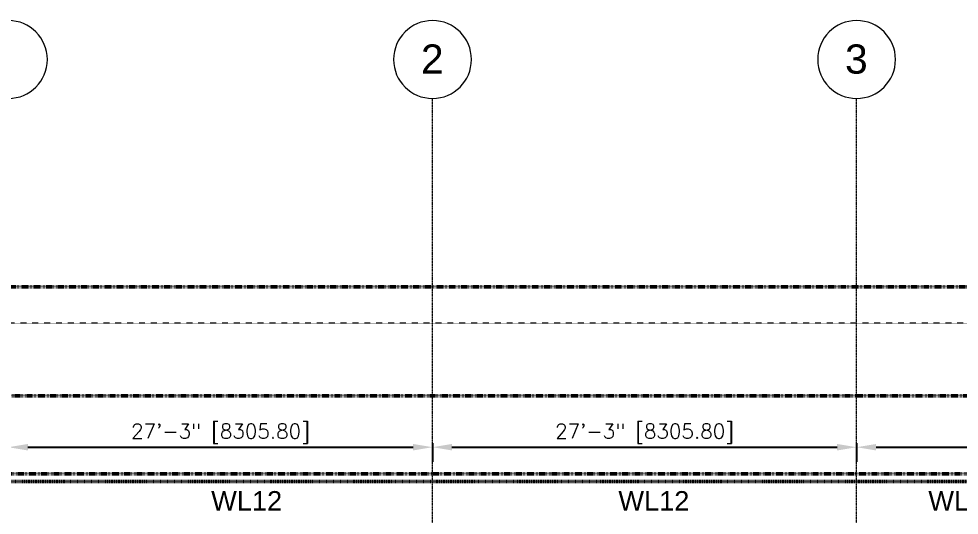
# Model space of a CAD drawing. Header units: inches. Extents: x -4294 to -464, y 9706 to 12475.
# Drawn here: x -3473 to -2748, y 12093 to 12475 of the extents above; entities that cross this region are included whole.
import ezdxf

# ---------------------------------------------------------------- set-up
doc = ezdxf.new("R2010")
doc.units = ezdxf.units.IN
doc.header["$MEASUREMENT"] = 0
for name, pattern in [('Aligning Line 1_8_', [0.25, 0.125, -0.125]), ('Dash 1_16_', [0.125, 0.0625, -0.0625]), ('Double Dash 3_8_', [1, 0.375, -0.125, 0.125, -0.125, 0.125, -0.125]), ('Grid Line 1_2_', [0.875, 0.5, -0.125, 0.125, -0.125])]:
    doc.linetypes.add(name, pattern=pattern)
for name, color, linetype, lineweight in [('0-1', 7, 'Continuous', 5), ('0-4', 147, 'Aligning Line 1_8_', 9), ('0-5', 165, 'Continuous', 5), ('A-ANNO-DIMS', 211, 'Continuous', 9), ('C-PROP-LINE-1', 250, 'Double Dash 3_8_', 50), ('C-PROP-LINE-2', 91, 'Dash 1_16_', 50), ('G-ANNO-SYMB-1', 147, 'Aligning Line 1_8_', 9), ('S-GRID-1', 1, 'Grid Line 1_2_', 9), ('S-GRID-IDEN', 1, 'Continuous', 9), ('S-GRID-IDEN-1', 147, 'Continuous', 9)]:
    doc.layers.add(name, color=color, linetype=linetype, lineweight=lineweight)
doc.layers.add('loads', color=1, linetype='Continuous')
doc.styles.add('Arial', font='arial.ttf', dxfattribs={"height": 22.5})
doc.styles.add('Century Gothic', font='simplex.shx', dxfattribs={"height": 11.25})
doc.dimstyles.new('OD__1_8__Tol__', dxfattribs={"dimscale": 12, "dimtxt": 11.746893, "dimasz": 1.25, "dimexe": 0.9375, "dimexo": 0.625, "dimgap": 0.15625, "dimtad": 1, "dimdec": 3, "dimrnd": 0.125, "dimzin": 3, "dimdsep": 46, "dimlunit": 4, "dimtxsty": 'Century Gothic', "dimsah": 1, "dimcen": 0.09, "dimdle": 0.9375, "dimazin": 0, "dimtfac": 1, "dimtdec": 4, "dimtix": 1, "dimtmove": 0, "dimatfit": 3, "dimfxl": 1, "dimtvp": 1, "dimtfill": 1, "dimfrac": 2, "dimtolj": 1, "dimtzin": 0, "dimarcsym": 2})

# ---------------------------------------------------------------- blocks, each defined once
blk = doc.blocks.new('CTR - 1st Phase - Unit Layouts_rvt-1-FLOOR PLAN - BASEMENT')
at = {"layer": 'G-ANNO-SYMB-1'}
blk.add_line((-1813.52, 12240.75), (-4009.53, 12240.75), dxfattribs=at)
blk = doc.blocks.new('Family - ___-1870007-FLOOR PLAN - BASEMENT')
at = {"layer": 'C-PROP-LINE-2'}
blk.add_line((-2637.92, 12118.59), (-3860.72, 12118.59), dxfattribs=at)
blk = doc.blocks.new('DIMBLOCK15-FLOOR PLAN - BASEMENT')
at = {"layer": 'A-ANNO-DIMS', "color": 0, "lineweight": -2}
for p, q in [((-3481.32, 12148.19), (-3481.32, 12133.83)), ((-3154.32, 12148.19), (-3154.32, 12133.83)), ((-3466.32, 12145.08), (-3169.32, 12145.08))]:
    blk.add_line(p, q, dxfattribs=at)
at = {"layer": 'A-ANNO-DIMS', "color": 0}
for points in [[(-3466.32, 12147.58), (-3466.32, 12142.58), (-3481.32, 12145.08)], [(-3169.32, 12142.58), (-3169.32, 12147.58), (-3154.32, 12145.08)]]:
    blk.add_solid(points, dxfattribs=at)
at = {"layer": 'Defpoints', "color": 0}
for p in [(-3481.32, 12155.69), (-3154.32, 12155.69), (-3154.32, 12145.08)]:
    blk.add_point(p, dxfattribs=at)
at = {"layer": 'A-ANNO-DIMS', "color": 0, "insert": (-3317.82, 12155.53), "char_height": 11.25, "attachment_point": 5, "style": 'Century Gothic', "bg_fill": 3, "box_fill_scale": 1.25, "bg_fill_color": 257, "bg_fill_transparency": 0}
blk.add_mtext('\\A1;27\'-3" [8305.80]', dxfattribs=at)
blk = doc.blocks.new('DIMBLOCK16-FLOOR PLAN - BASEMENT')
at = {"layer": 'A-ANNO-DIMS', "color": 0, "lineweight": -2}
for p, q in [((-3154.32, 12148.19), (-3154.32, 12133.83)), ((-2827.32, 12148.19), (-2827.32, 12133.83)), ((-3139.32, 12145.08), (-2842.32, 12145.08))]:
    blk.add_line(p, q, dxfattribs=at)
at = {"layer": 'A-ANNO-DIMS', "color": 0}
for points in [[(-3139.32, 12147.58), (-3139.32, 12142.58), (-3154.32, 12145.08)], [(-2842.32, 12142.58), (-2842.32, 12147.58), (-2827.32, 12145.08)]]:
    blk.add_solid(points, dxfattribs=at)
at = {"layer": 'Defpoints', "color": 0}
for p in [(-3154.32, 12155.69), (-2827.32, 12155.69), (-2827.32, 12145.08)]:
    blk.add_point(p, dxfattribs=at)
at = {"layer": 'A-ANNO-DIMS', "color": 0, "insert": (-2990.82, 12155.53), "char_height": 11.25, "attachment_point": 5, "style": 'Century Gothic', "bg_fill": 3, "box_fill_scale": 1.25, "bg_fill_color": 257, "bg_fill_transparency": 0}
blk.add_mtext('\\A1;27\'-3" [8305.80]', dxfattribs=at)
blk = doc.blocks.new('DIMBLOCK17-FLOOR PLAN - BASEMENT')
at = {"layer": 'A-ANNO-DIMS', "color": 0, "lineweight": -2}
for p, q in [((-2827.32, 12148.19), (-2827.32, 12133.83)), ((-2500.32, 12148.19), (-2500.32, 12133.83)), ((-2812.32, 12145.08), (-2515.32, 12145.08))]:
    blk.add_line(p, q, dxfattribs=at)
at = {"layer": 'A-ANNO-DIMS', "color": 0}
for points in [[(-2812.32, 12147.58), (-2812.32, 12142.58), (-2827.32, 12145.08)], [(-2515.32, 12142.58), (-2515.32, 12147.58), (-2500.32, 12145.08)]]:
    blk.add_solid(points, dxfattribs=at)
at = {"layer": 'Defpoints', "color": 0}
for p in [(-2827.32, 12155.69), (-2500.32, 12155.69), (-2500.32, 12145.08)]:
    blk.add_point(p, dxfattribs=at)
at = {"layer": 'A-ANNO-DIMS', "color": 0, "insert": (-2663.82, 12155.53), "char_height": 11.25, "attachment_point": 5, "style": 'Century Gothic', "bg_fill": 3, "box_fill_scale": 1.25, "bg_fill_color": 257, "bg_fill_transparency": 0}
blk.add_mtext('\\A1;27\'-3" [8305.80]', dxfattribs=at)
blk = doc.blocks.new('Family - ___-1878357-FLOOR PLAN - BASEMENT')
at = {"layer": 'C-PROP-LINE-1'}
for p, q in [((-3989.61, 12268.69), (-629.56, 12268.69)), ((-3929.52, 12184.69), (-712.51, 12184.69)), ((-3869.45, 12124.69), (-747.76, 12124.69))]:
    blk.add_line(p, q, dxfattribs=at)
blk = doc.blocks.new('Grid - Grid Head - Circle-50561-FLOOR PLAN - BASEMENT')
at = {"layer": 'S-GRID-IDEN-1'}
for start, end in [(360, 180), (180, 360)]:
    blk.add_arc((0, 0), 0.25, start, end, dxfattribs=at)
blk = doc.blocks.new('Family - ___-1870007-FLOOR PLAN - 1ST FLOOR')
at = {"layer": 'C-PROP-LINE-2'}
blk.add_line((-2637.92, 12118.59), (-3860.72, 12118.59), dxfattribs=at)
blk = doc.blocks.new('zw$4457')
at = {"layer": 'C-PROP-LINE-2'}
blk.add_blockref('Family - ___-1870007-FLOOR PLAN - 1ST FLOOR', (3860.7237, -12118.5894), dxfattribs=at)

msp = doc.modelspace()

# ---------------------------------------------------------------- linework, layer by layer
at = {"layer": 'S-GRID-1'}
for p, q in [((-3154.3237, 9836.1797), (-3154.3237, 12413.7371)), ((-2827.3237, 9836.1797), (-2827.3237, 12413.7371))]:
    msp.add_line(p, q, dxfattribs=at)

# ---------------------------------------------------------------- block references
at = {"layer": '0-1'}
msp.add_blockref('CTR - 1st Phase - Unit Layouts_rvt-1-FLOOR PLAN - BASEMENT', (0, 0), dxfattribs=at)
at = {"layer": '0-4'}
msp.add_blockref('Family - ___-1878357-FLOOR PLAN - BASEMENT', (0, 0), dxfattribs=at)
at = {"layer": '0-5', "xscale": 120, "yscale": 120, "zscale": 120}
for p in [(-3481.3237, 12443.7371), (-3154.3237, 12443.7371), (-2827.3237, 12443.7371)]:
    msp.add_blockref('Grid - Grid Head - Circle-50561-FLOOR PLAN - BASEMENT', p, dxfattribs=at)
at = {"layer": 'C-PROP-LINE-2'}
msp.add_blockref('Family - ___-1870007-FLOOR PLAN - BASEMENT', (0, 0), dxfattribs=at)

# ---------------------------------------------------------------- texts
at = {"layer": 'S-GRID-IDEN', "char_height": 22.5, "width": 21.21, "attachment_point": 1, "style": 'Arial'}
for s, insert in [('2', (-3163.235, 12455.347)), ('3', (-2836.235, 12455.347))]:
    msp.add_mtext(s, dxfattribs=dict(at, insert=insert))

# ---------------------------------------------------------------- next in the draw order: dimensions: what is measured, and where the dimension line sits
at = {"layer": 'A-ANNO-DIMS'}
dim = msp.add_linear_dim(base=(-3154.3237, 12145.0808), p1=(-3481.3237, 12155.6874), p2=(-3154.3237, 12155.6874), dimstyle='OD__1_8__Tol__', override={"dimpost": '<>', "dimfxl": 327}, dxfattribs=at)
dim.commit()
dim.dimension.update_dxf_attribs({"geometry": 'DIMBLOCK15-FLOOR PLAN - BASEMENT', "text_midpoint": (-3317.8237, 12155.5272)})

# ---------------------------------------------------------------- next in the draw order: dimensions: what is measured, and where the dimension line sits
dim = msp.add_linear_dim(base=(-2827.3237, 12145.0808), p1=(-3154.3237, 12155.6874), p2=(-2827.3237, 12155.6874), dimstyle='OD__1_8__Tol__', override={"dimpost": '<>', "dimfxl": 327}, dxfattribs=at)
dim.commit()
dim.dimension.update_dxf_attribs({"geometry": 'DIMBLOCK16-FLOOR PLAN - BASEMENT', "text_midpoint": (-2990.8237, 12155.5272)})

# ---------------------------------------------------------------- next in the draw order: dimensions: what is measured, and where the dimension line sits
dim = msp.add_linear_dim(base=(-2500.3237, 12145.0808), p1=(-2827.3237, 12155.6874), p2=(-2500.3237, 12155.6874), dimstyle='OD__1_8__Tol__', override={"dimpost": '<>', "dimfxl": 327}, dxfattribs=at)
dim.commit()
dim.dimension.update_dxf_attribs({"geometry": 'DIMBLOCK17-FLOOR PLAN - BASEMENT', "text_midpoint": (-2663.8237, 12155.5272)})

# ---------------------------------------------------------------- next in the draw order: block references
msp.add_blockref('zw$4457', (-3860.7237, 12118.5894))

# ---------------------------------------------------------------- next in the draw order: texts
at = {"layer": 'loads', "char_height": 15, "width": 29.92125, "attachment_point": 1, "style": 'Arial'}
for insert in [(-3325, 12111.266), (-3011, 12111.266), (-2772, 12111.266)]:
    msp.add_mtext('WL12', dxfattribs=dict(at, insert=insert))

doc.saveas('drawing.dxf')
